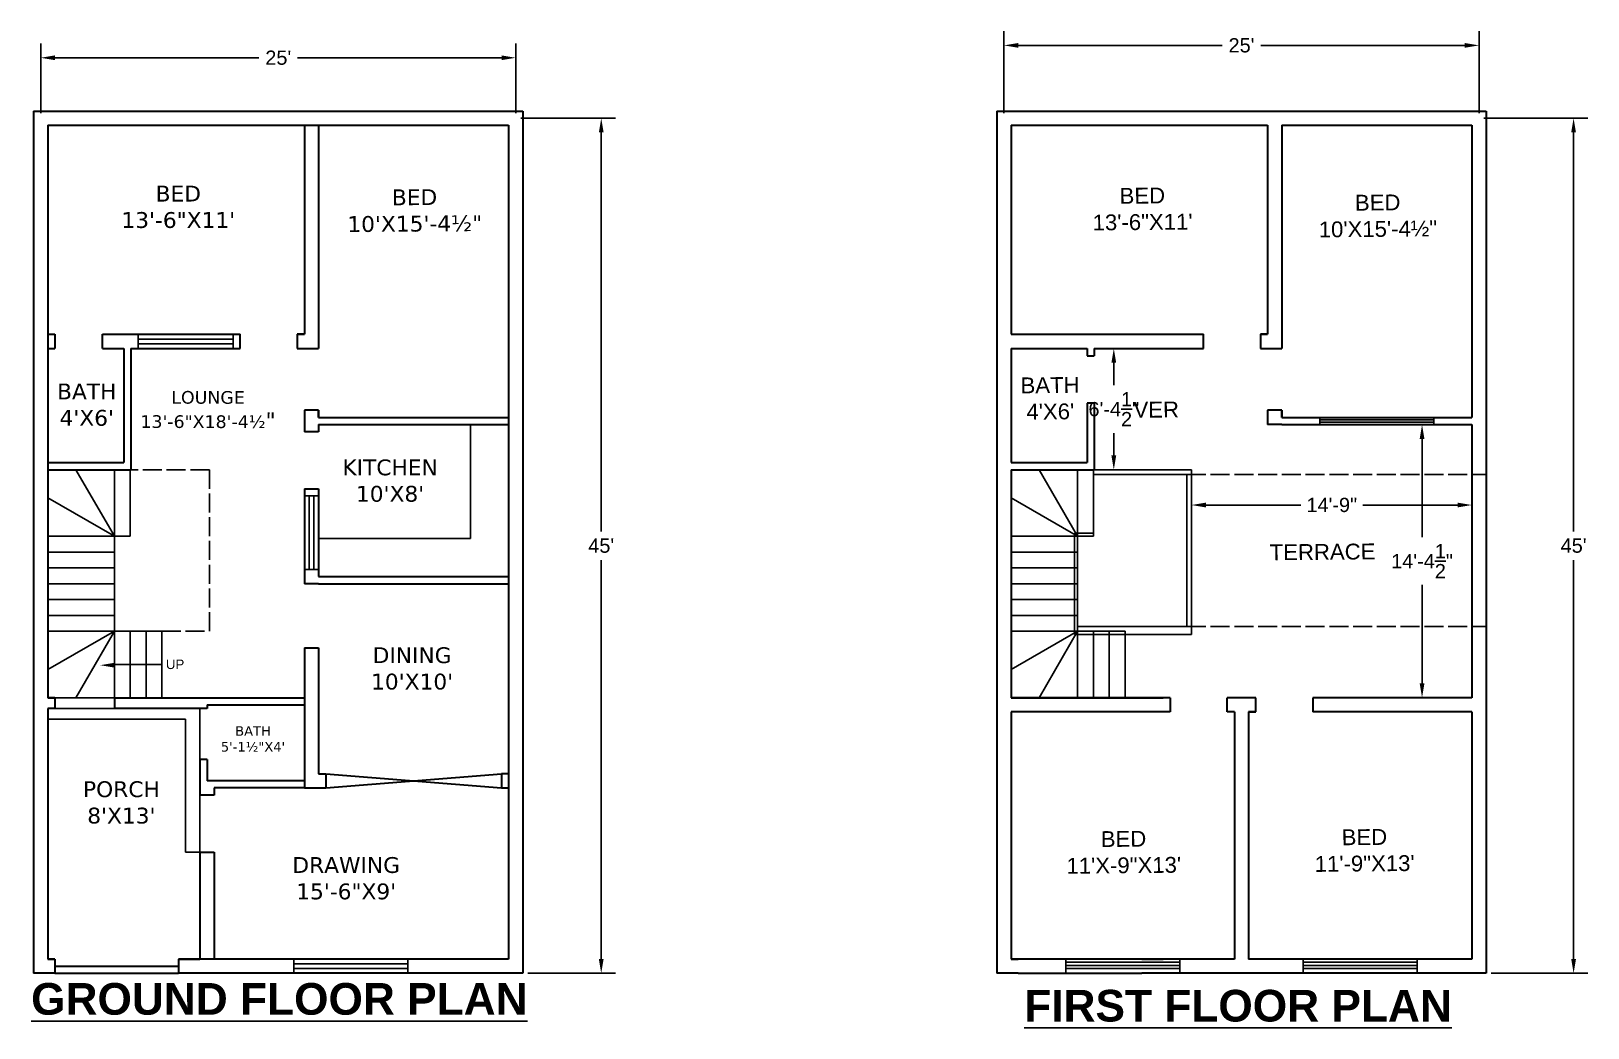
# Model space of a CAD drawing. Header units: inches. Extents: x -2 to 982, y -566 to 63.
import ezdxf

# ---------------------------------------------------------------- set-up
doc = ezdxf.new("R2010")
doc.units = ezdxf.units.IN
doc.header["$MEASUREMENT"] = 0
doc.linetypes.add('ACAD_ISO02W100', pattern=[15, 12, -3])
for name, color, linetype in [('Curtins', 6, 'Continuous'), ('Stairs', 5, 'Continuous'), ('Step', 104, 'Continuous'), ('Walls', 2, 'Continuous'), ('Windows', 3, 'Continuous')]:
    doc.layers.add(name, color=color, linetype=linetype)
doc.styles.get("Standard").update_dxf_attribs({"font": 'ARIALUNI.ttf'})
doc.dimstyles.get("Standard").update_dxf_attribs({"dimscale": 50, "dimtxt": 0.18, "dimasz": 0.18, "dimexe": 0.18, "dimexo": 0.0625, "dimgap": 0.09, "dimtad": 0, "dimtih": 1, "dimtoh": 1, "dimdec": 4, "dimzin": 0, "dimdsep": 46, "dimlunit": 4, "dimtxsty": 'Standard', "dimcen": 0.09, "dimadec": 0, "dimazin": 2, "dimtfac": 1, "dimtdec": 4, "dimtofl": 0, "dimtmove": 0, "dimatfit": 3, "dimfxl": 1, "dimtolj": 1, "dimtzin": 0, "dimarcsym": 0})

# ---------------------------------------------------------------- blocks, each defined once
blk = doc.blocks.new('*D1')
at = {"color": 0, "lineweight": -2, "transparency": 16777216}
for p, q in [((612.81, 11.48), (612.81, 63.31)), ((912.81, 11.48), (912.81, 63.31)), ((621.81, 54.31), (750.6, 54.31)), ((903.81, 54.31), (775.03, 54.31))]:
    blk.add_line(p, q, dxfattribs=at)
at = {"color": 0, "transparency": 16777216}
for points in [[(621.81, 55.81), (621.81, 52.81), (612.81, 54.31)], [(903.81, 55.81), (903.81, 52.81), (912.81, 54.31)]]:
    blk.add_solid(points, dxfattribs=at)
at = {"layer": 'Defpoints', "color": 0, "transparency": 16777216}
for p in [(912.81, 54.31), (612.81, 8.35), (912.81, 8.35)]:
    blk.add_point(p, dxfattribs=at)
at = {"color": 0, "transparency": 16777216, "insert": (762.81, 54.31), "char_height": 9, "attachment_point": 5}
blk.add_mtext("\\A1;25'", dxfattribs=at)
blk = doc.blocks.new('*D2')
at = {"color": 0, "lineweight": -2, "transparency": 16777216}
for p, q in [((915.94, 8.35), (981.53, 8.35)), ((972.53, -0.65), (972.53, -252.57)), ((972.53, -522.65), (972.53, -270.72)), ((920.44, -531.65), (981.53, -531.65))]:
    blk.add_line(p, q, dxfattribs=at)
at = {"color": 0, "transparency": 16777216}
for points in [[(971.03, -0.65), (974.03, -0.65), (972.53, 8.35)], [(971.03, -522.65), (974.03, -522.65), (972.53, -531.65)]]:
    blk.add_solid(points, dxfattribs=at)
at = {"layer": 'Defpoints', "color": 0, "transparency": 16777216}
for p in [(912.81, 8.35), (917.31, -531.65), (972.53, -531.65)]:
    blk.add_point(p, dxfattribs=at)
at = {"color": 0, "transparency": 16777216, "insert": (972.53, -261.65), "char_height": 9, "attachment_point": 5}
blk.add_mtext("\\A1;45'", dxfattribs=at)
blk = doc.blocks.new('*D3')
at = {"color": 0, "lineweight": -2, "transparency": 16777216}
for p, q in [((4.52, 11.48), (4.52, 55.49)), ((304.52, 11.48), (304.52, 55.49)), ((13.52, 46.49), (142.31, 46.49)), ((295.52, 46.49), (166.73, 46.49))]:
    blk.add_line(p, q, dxfattribs=at)
at = {"color": 0, "transparency": 16777216}
for points in [[(13.52, 47.99), (13.52, 44.99), (4.52, 46.49)], [(295.52, 47.99), (295.52, 44.99), (304.52, 46.49)]]:
    blk.add_solid(points, dxfattribs=at)
at = {"layer": 'Defpoints', "color": 0, "transparency": 16777216}
for p in [(304.52, 46.49), (4.52, 8.35), (304.52, 8.35)]:
    blk.add_point(p, dxfattribs=at)
at = {"color": 0, "transparency": 16777216, "insert": (154.52, 46.49), "char_height": 9, "attachment_point": 5}
blk.add_mtext("\\A1;25'", dxfattribs=at)
blk = doc.blocks.new('*D4')
at = {"color": 0, "lineweight": -2, "transparency": 16777216}
for p, q in [((307.64, 8.35), (367.47, 8.35)), ((358.47, -0.65), (358.47, -252.57)), ((358.47, -522.65), (358.47, -270.72)), ((312.14, -531.65), (367.47, -531.65))]:
    blk.add_line(p, q, dxfattribs=at)
at = {"color": 0, "transparency": 16777216}
for points in [[(356.97, -0.65), (359.97, -0.65), (358.47, 8.35)], [(356.97, -522.65), (359.97, -522.65), (358.47, -531.65)]]:
    blk.add_solid(points, dxfattribs=at)
at = {"layer": 'Defpoints', "color": 0, "transparency": 16777216}
for p in [(304.52, 8.35), (309.02, -531.65), (358.47, -531.65)]:
    blk.add_point(p, dxfattribs=at)
at = {"color": 0, "transparency": 16777216, "insert": (358.47, -261.65), "char_height": 9, "attachment_point": 5}
blk.add_mtext("\\A1;45'", dxfattribs=at)
blk = doc.blocks.new('*D5')
at = {"color": 0, "lineweight": -2, "transparency": 16777216}
for p, q in [((731.31, -235.8), (731.31, -244.95)), ((908.31, -235.8), (908.31, -244.95)), ((740.31, -235.95), (800.26, -235.95)), ((899.31, -235.95), (839.37, -235.95))]:
    blk.add_line(p, q, dxfattribs=at)
at = {"color": 0, "transparency": 16777216}
for points in [[(740.31, -234.45), (740.31, -237.45), (731.31, -235.95)], [(899.31, -234.45), (899.31, -237.45), (908.31, -235.95)]]:
    blk.add_solid(points, dxfattribs=at)
at = {"layer": 'Defpoints', "color": 0, "transparency": 16777216}
for p in [(731.31, -232.67), (908.31, -232.67), (908.31, -235.95)]:
    blk.add_point(p, dxfattribs=at)
at = {"color": 0, "transparency": 16777216, "insert": (819.81, -235.95), "char_height": 9, "attachment_point": 5}
blk.add_mtext('\\A1;14\'-9"', dxfattribs=at)
blk = doc.blocks.new('*D6')
at = {"color": 0, "lineweight": -2, "transparency": 16777216}
for p, q in [((886.37, -185.15), (867.83, -185.15)), ((876.83, -194.15), (876.83, -256.35)), ((876.83, -348.65), (876.83, -286.44)), ((886.37, -357.65), (867.83, -357.65))]:
    blk.add_line(p, q, dxfattribs=at)
at = {"color": 0, "transparency": 16777216}
for points in [[(875.33, -194.15), (878.33, -194.15), (876.83, -185.15)], [(875.33, -348.65), (878.33, -348.65), (876.83, -357.65)]]:
    blk.add_solid(points, dxfattribs=at)
at = {"layer": 'Defpoints', "color": 0, "transparency": 16777216}
for p in [(876.83, -185.15), (889.5, -185.15), (889.5, -357.65)]:
    blk.add_point(p, dxfattribs=at)
at = {"color": 0, "transparency": 16777216, "insert": (876.83, -271.4), "char_height": 9, "attachment_point": 5}
blk.add_mtext('\\A1;14\'-4{\\H1x;\\S1/2;}"', dxfattribs=at)
blk = doc.blocks.new('*D7')
at = {"color": 0, "lineweight": -2, "transparency": 16777216}
for p, q in [((687.75, -137.15), (673.17, -137.15)), ((682.17, -146.15), (682.17, -160.28)), ((682.17, -204.65), (682.17, -190.52)), ((687.75, -213.65), (673.17, -213.65))]:
    blk.add_line(p, q, dxfattribs=at)
at = {"color": 0, "transparency": 16777216}
for points in [[(680.67, -146.15), (683.67, -146.15), (682.17, -137.15)], [(680.67, -204.65), (683.67, -204.65), (682.17, -213.65)]]:
    blk.add_solid(points, dxfattribs=at)
at = {"layer": 'Defpoints', "color": 0, "transparency": 16777216}
for p in [(682.17, -137.15), (690.88, -137.15), (690.88, -213.65)]:
    blk.add_point(p, dxfattribs=at)
at = {"color": 0, "transparency": 16777216, "insert": (682.17, -175.4), "char_height": 9, "attachment_point": 5}
blk.add_mtext('\\A1;6\'-4{\\H1x;\\S1/2;}"', dxfattribs=at)

msp = doc.modelspace()

# ---------------------------------------------------------------- linework, layer by layer
for p, q in [((66.01918, -128.14615), (126.01918, -128.14615)), ((130.51918, -128.14615), (126.01918, -128.14615)), ((276.01918, -185.14615), (276.01918, -257.14615)), ((300.01918, -185.14615), (300.01918, -281.14615)), ((812.3144, -180.64615), (848.3144, -180.64615)), ((812.3144, -180.64615), (884.3144, -180.64615)), ((848.3144, -185.14615), (812.3144, -185.14615)), ((884.3144, -185.14615), (812.3144, -185.14615)), ((848.3144, -180.64615), (884.3144, -180.64615)), ((848.3144, -185.14615), (884.3144, -185.14615)), ((731.3144, -213.64615), (669.8144, -213.64615)), ((731.3144, -213.64615), (731.3144, -317.64615)), ((728.3144, -216.64615), (669.8144, -216.64615)), ((728.3144, -216.64615), (728.3144, -312.64615)), ((171.01918, -276.64615), (171.01918, -230.14615)), ((180.01918, -276.64615), (180.01918, -230.14615)), ((276.01918, -257.14615), (180.01918, -257.14615)), ((180.01918, -281.14615), (180.01918, -276.64615)), ((659.3144, -312.64615), (728.3144, -312.64615)), ((657.3144, -317.64615), (731.3144, -317.64615)), ((81.01918, -336.64615), (51.01918, -336.64615)), ((200.26918, -522.64615), (164.26918, -522.64615)), ((236.26918, -522.64615), (164.26918, -522.64615)), ((236.26918, -522.64615), (200.26918, -522.64615)), ((651.8144, -522.64615), (687.8144, -522.64615)), ((837.8144, -522.64615), (801.8144, -522.64615)), ((801.8144, -522.64615), (873.8144, -522.64615)), ((873.8144, -522.64615), (837.8144, -522.64615)), ((164.26918, -531.64615), (236.26918, -531.64615)), ((200.26918, -531.64615), (236.26918, -531.64615)), ((687.8144, -531.64615), (651.8144, -531.64615)), ((723.8144, -531.64615), (687.8144, -531.64615)), ((801.8144, -531.64615), (837.8144, -531.64615)), ((801.8144, -531.64615), (873.8144, -531.64615)), ((837.8144, -531.64615), (873.8144, -531.64615)), ((837.8144, -531.64615), (873.8144, -531.64615))]:
    msp.add_line(p, q)
at = {"lineweight": 30}
for p, q in [((617.3144, -128.14615), (621.8144, -128.14615)), ((665.3144, -137.14615), (665.3144, -141.64615)), ((9.01918, -357.64615), (13.51918, -357.64615)), ((109.51918, -362.14615), (109.51918, -364.39615)), ((109.51918, -362.14615), (109.51918, -364.39615)), ((617.3144, -357.64615), (621.8144, -357.64615)), ((621.8144, -357.64615), (617.3144, -357.64615)), ((617.3144, -357.64615), (689.3144, -357.64615)), ((617.3144, -357.64615), (689.3144, -357.64615)), ((689.3144, -357.64615), (621.8144, -357.64615)), ((180.01918, -405.64615), (184.51918, -405.64615)), ((9.01918, -522.64615), (13.51918, -522.64615)), ((13.51918, -522.64615), (9.01918, -522.64615)), ((621.8144, -522.64615), (617.3144, -522.64615)), ((617.3144, -522.64615), (621.8144, -522.64615)), ((617.3144, -522.64615), (621.8144, -522.64615))]:
    msp.add_line(p, q, dxfattribs=at)
at = {"linetype": 'ACAD_ISO02W100', "lineweight": 30}
msp.add_line((669.8144, -171.64615), (665.3144, -171.64615), dxfattribs=at)
at = {"linetype": 'ACAD_ISO02W100'}
for p, q in [((111.01918, -213.64615), (61.51918, -213.64615)), ((111.01918, -315.64615), (111.01918, -213.64615)), ((728.3144, -216.64615), (917.3144, -216.64615)), ((728.3144, -312.64615), (917.3144, -312.64615)), ((51.01918, -315.64615), (111.01918, -315.64615))]:
    msp.add_line(p, q, dxfattribs=at)
msp.add_solid([(51.0163, -335.58552), (51.0163, -338.58552), (42.0163, -337.08552)])
at = {"layer": 'Curtins', "lineweight": 30}
for p, q in [((184.51918, -414.64615), (295.51918, -405.64615)), ((184.51918, -405.64615), (295.51918, -414.64615))]:
    msp.add_line(p, q, dxfattribs=at)
at = {"layer": 'Stairs'}
for p, q in [((51.01918, -255.64615), (26.77047, -213.64615)), ((51.01918, -255.64615), (51.01918, -213.64615)), ((51.01918, -213.64615), (51.01918, -357.64615)), ((61.01918, -255.64615), (61.01918, -213.64615)), ((659.3144, -255.64615), (635.06568, -213.64615)), ((659.3144, -213.64615), (659.3144, -357.64615)), ((659.3144, -255.64615), (659.3144, -213.64615)), ((669.3144, -255.64615), (669.3144, -213.64615)), ((51.01918, -255.64615), (9.01918, -231.39744)), ((659.3144, -255.64615), (617.3144, -231.39744)), ((657.3144, -253.64615), (669.3144, -253.64615)), ((657.3144, -253.64615), (657.3144, -317.64615)), ((9.01918, -255.64615), (61.01918, -255.64615)), ((9.01918, -255.64615), (51.01918, -255.64615)), ((617.3144, -255.64615), (669.3144, -255.64615)), ((617.3144, -255.64615), (659.3144, -255.64615)), ((659.3144, -255.64615), (659.3144, -315.64615)), ((9.01918, -265.64615), (51.01918, -265.64615)), ((617.3144, -265.64615), (659.3144, -265.64615)), ((9.01918, -275.64615), (51.01918, -275.64615)), ((617.3144, -275.64615), (659.3144, -275.64615)), ((9.01918, -285.64615), (51.01918, -285.64615)), ((617.3144, -285.64615), (659.3144, -285.64615)), ((9.01918, -295.64615), (51.01918, -295.64615)), ((617.3144, -295.64615), (659.3144, -295.64615)), ((9.01918, -305.64615), (51.01918, -305.64615)), ((617.3144, -305.64615), (659.3144, -305.64615)), ((9.01918, -315.64615), (81.01918, -315.64615)), ((9.01918, -315.64615), (51.01918, -315.64615)), ((51.01918, -315.64615), (9.01918, -339.89487)), ((51.01918, -315.64615), (26.77047, -357.64615)), ((61.01918, -315.64615), (61.01918, -357.64615)), ((71.01918, -315.64615), (71.01918, -357.64615)), ((81.01918, -315.64615), (81.01918, -357.64615)), ((617.3144, -315.64615), (689.3144, -315.64615)), ((617.3144, -315.64615), (659.3144, -315.64615)), ((659.3144, -315.64615), (617.3144, -339.89487)), ((659.3144, -315.64615), (635.06568, -357.64615)), ((669.3144, -315.64615), (669.3144, -357.64615)), ((679.3144, -315.64615), (679.3144, -357.64615)), ((689.3144, -315.64615), (689.3144, -357.64615))]:
    msp.add_line(p, q, dxfattribs=at)
at = {"layer": 'Step'}
for p, q in [((51.01918, -357.64615), (13.51918, -357.64615)), ((96.01918, -371.14615), (9.01918, -371.14615)), ((51.01918, -364.39615), (13.51918, -364.39615)), ((96.01918, -371.14615), (96.01918, -455.14615)), ((105.01918, -364.39615), (105.01918, -455.14615)), ((105.01918, -455.14615), (96.01918, -455.14615))]:
    msp.add_line(p, q, dxfattribs=at)
at = {"layer": 'Walls', "lineweight": 30}
for p, q in [((0.01918, 12.85385), (309.01918, 12.85385)), ((0.01918, 12.85385), (0.01918, -531.64615)), ((309.01918, 12.85385), (309.01918, -531.64615)), ((608.3144, 12.85385), (608.3144, -531.64615)), ((608.3144, 12.85385), (917.3144, 12.85385)), ((917.3144, 12.85385), (917.3144, -531.64615)), ((9.01918, 3.85385), (9.01918, -357.64615)), ((9.01918, 3.85385), (300.01918, 3.85385)), ((171.01918, 3.85385), (171.01918, -128.14615)), ((171.01918, 3.85385), (171.01918, -128.14615)), ((171.01918, 3.85385), (171.01918, -128.14615)), ((180.01918, 3.85385), (180.01918, -137.14615)), ((180.01918, 3.85385), (180.01918, -137.14615)), ((180.01918, 3.85385), (180.01918, -137.14615)), ((300.01918, 3.85385), (300.01918, -522.64615)), ((617.3144, 3.85385), (617.3144, -128.14615)), ((617.3144, 3.85385), (779.3144, 3.85385)), ((779.3144, 3.85385), (779.3144, -128.14615)), ((779.3144, 3.85385), (779.3144, -128.14615)), ((779.3144, 3.85385), (779.3144, -128.14615)), ((788.3144, 3.85385), (788.3144, -137.14615)), ((788.3144, 3.85385), (788.3144, -137.14615)), ((788.3144, 3.85385), (788.3144, -137.14615)), ((788.3144, 3.85385), (908.3144, 3.85385)), ((908.3144, 3.85385), (908.3144, -180.64615)), ((9.01918, -128.14615), (13.51918, -128.14615)), ((9.01918, -128.14615), (13.51918, -128.14615)), ((9.01918, -137.14615), (13.51918, -137.14615)), ((13.51918, -128.14615), (13.51918, -137.14615)), ((43.51918, -137.14615), (43.51918, -128.14615)), ((43.51918, -128.14615), (130.51918, -128.14615)), ((43.51918, -137.14615), (57.01918, -137.14615)), ((57.01918, -137.14615), (57.01918, -209.14615)), ((61.51918, -137.14615), (61.51918, -213.64615)), ((61.51918, -137.14615), (130.51918, -137.14615)), ((130.51918, -137.14615), (130.51918, -128.14615)), ((171.01918, -128.14615), (166.51918, -128.14615)), ((166.51918, -128.14615), (166.51918, -137.14615)), ((166.51918, -128.14615), (166.51918, -137.14615)), ((166.51918, -128.14615), (171.01918, -128.14615)), ((166.51918, -137.14615), (171.01918, -137.14615)), ((171.01918, -137.14615), (180.01918, -137.14615)), ((617.3144, -128.14615), (738.8144, -128.14615)), ((617.3144, -137.14615), (665.3144, -137.14615)), ((617.3144, -137.14615), (617.3144, -209.14615)), ((651.8144, -128.14615), (738.8144, -128.14615)), ((651.8144, -137.14615), (665.3144, -137.14615)), ((669.8144, -137.14615), (669.8144, -141.64615)), ((669.8144, -137.14615), (738.8144, -137.14615)), ((738.8144, -137.14615), (738.8144, -128.14615)), ((774.8144, -128.14615), (779.3144, -128.14615)), ((779.3144, -128.14615), (774.8144, -128.14615)), ((774.8144, -128.14615), (774.8144, -137.14615)), ((774.8144, -128.14615), (774.8144, -137.14615)), ((774.8144, -137.14615), (779.3144, -137.14615)), ((779.3144, -137.14615), (788.3144, -137.14615)), ((171.01918, -176.14615), (171.01918, -189.64615)), ((180.01918, -176.14615), (171.01918, -176.14615)), ((180.01918, -180.64615), (180.01918, -176.14615)), ((180.01918, -180.64615), (180.01918, -176.14615)), ((180.01918, -176.14615), (180.01918, -180.64615)), ((665.3144, -171.64615), (665.3144, -209.14615)), ((669.8144, -171.64615), (669.8144, -213.64615)), ((779.3144, -176.14615), (779.3144, -185.14615)), ((788.3144, -176.14615), (779.3144, -176.14615)), ((788.3144, -176.14615), (788.3144, -180.64615)), ((788.3144, -180.64615), (788.3144, -176.14615)), ((788.3144, -180.64615), (788.3144, -176.14615)), ((171.01918, -180.64615), (171.01918, -189.64615)), ((180.01918, -180.64615), (300.01918, -180.64615)), ((180.01918, -185.14615), (300.01918, -185.14615)), ((180.01918, -185.14615), (180.01918, -189.64615)), ((180.01918, -185.14615), (180.01918, -189.64615)), ((180.01918, -185.14615), (180.01918, -189.64615)), ((779.3144, -180.64615), (779.3144, -185.14615)), ((788.3144, -180.64615), (908.3144, -180.64615)), ((788.3144, -185.14615), (908.3144, -185.14615)), ((908.3144, -185.14615), (908.3144, -357.64615)), ((180.01918, -189.64615), (171.01918, -189.64615)), ((9.01918, -209.14615), (57.01918, -209.14615)), ((9.01918, -213.64615), (61.51918, -213.64615)), ((617.3144, -209.14615), (665.3144, -209.14615)), ((617.3144, -213.64615), (669.8144, -213.64615)), ((617.3144, -213.64615), (617.3144, -357.64615)), ((171.01918, -225.64615), (180.01918, -225.64615)), ((171.01918, -225.64615), (171.01918, -285.64615)), ((171.01918, -225.64615), (171.01918, -285.64615)), ((180.01918, -225.64615), (180.01918, -281.14615)), ((180.01918, -225.64615), (180.01918, -281.14615)), ((180.01918, -281.14615), (300.01918, -281.14615)), ((180.01918, -285.64615), (171.01918, -285.64615)), ((180.01918, -285.64615), (300.01918, -285.64615)), ((171.01918, -326.14615), (180.01918, -326.14615)), ((171.01918, -326.14615), (171.01918, -414.64615)), ((180.01918, -326.14615), (180.01918, -405.64615)), ((13.51918, -357.64615), (9.01918, -357.64615)), ((13.51918, -357.64615), (13.51918, -364.39615)), ((51.01918, -357.64615), (171.01918, -357.64615)), ((51.01918, -357.64615), (51.01918, -364.39615)), ((109.51918, -362.14615), (171.01918, -362.14615)), ((109.51918, -362.14615), (109.51918, -364.39615)), ((717.8144, -357.64615), (617.3144, -357.64615)), ((689.3144, -357.64615), (713.3144, -357.64615)), ((717.8144, -357.64615), (717.8144, -366.64615)), ((753.8144, -366.64615), (753.8144, -357.64615)), ((771.8144, -357.64615), (753.8144, -357.64615)), ((771.8144, -366.64615), (771.8144, -357.64615)), ((908.3144, -357.64615), (807.8144, -357.64615)), ((807.8144, -357.64615), (807.8144, -366.64615)), ((13.51918, -364.39615), (9.01918, -364.39615)), ((9.01918, -364.39615), (9.01918, -371.14615)), ((9.01918, -371.14615), (9.01918, -522.64615)), ((105.01918, -364.39615), (51.01918, -364.39615)), ((109.51918, -364.39615), (105.01918, -364.39615)), ((617.3144, -366.64615), (617.3144, -522.64615)), ((713.3144, -366.64615), (617.3144, -366.64615)), ((717.8144, -366.64615), (699.8144, -366.64615)), ((758.3144, -366.64615), (753.8144, -366.64615)), ((758.3144, -366.64615), (753.8144, -366.64615)), ((758.3144, -366.64615), (758.3144, -522.64615)), ((767.3144, -366.64615), (767.3144, -522.64615)), ((767.3144, -366.64615), (771.8144, -366.64615)), ((771.8144, -366.64615), (767.3144, -366.64615)), ((908.3144, -366.64615), (807.8144, -366.64615)), ((908.3144, -366.64615), (908.3144, -522.64615)), ((105.01918, -396.64615), (105.01918, -410.14615)), ((105.01918, -396.64615), (105.01918, -419.14615)), ((109.51918, -396.64615), (105.01918, -396.64615)), ((109.51918, -396.64615), (109.51918, -410.14615)), ((171.01918, -410.14615), (109.51918, -410.14615)), ((180.01918, -405.64615), (184.51918, -405.64615)), ((184.51918, -405.64615), (184.51918, -414.64615)), ((300.01918, -405.64615), (295.51918, -405.64615)), ((295.51918, -405.64615), (295.51918, -414.64615)), ((114.01918, -419.14615), (105.01918, -419.14615)), ((114.01918, -414.64615), (114.01918, -419.14615)), ((171.01918, -414.64615), (114.01918, -414.64615)), ((114.01918, -414.64615), (114.01918, -419.14615)), ((171.01918, -414.64615), (184.51918, -414.64615)), ((295.51918, -414.64615), (300.01918, -414.64615)), ((105.01918, -455.14615), (114.01918, -455.14615)), ((105.01918, -455.14615), (105.01918, -522.64615)), ((114.01918, -455.14615), (114.01918, -522.64615)), ((9.01918, -522.64615), (13.51918, -522.64615)), ((13.51918, -522.64615), (13.51918, -531.64615)), ((13.51918, -527.14615), (91.51918, -527.14615)), ((300.01918, -522.64615), (91.51918, -522.64615)), ((96.01918, -522.64615), (91.51918, -522.64615)), ((91.51918, -522.64615), (91.51918, -531.64615)), ((91.51918, -522.64615), (105.01918, -522.64615)), ((704.3144, -522.64615), (617.3144, -522.64615)), ((699.8144, -522.64615), (713.3144, -522.64615)), ((758.3144, -522.64615), (699.8144, -522.64615)), ((908.3144, -522.64615), (767.3144, -522.64615)), ((13.51918, -531.64615), (0.01918, -531.64615)), ((13.51918, -531.64615), (91.51918, -531.64615)), ((309.01918, -531.64615), (91.51918, -531.64615)), ((621.8144, -531.64615), (608.3144, -531.64615)), ((621.8144, -531.64615), (699.8144, -531.64615)), ((917.3144, -531.64615), (699.8144, -531.64615))]:
    msp.add_line(p, q, dxfattribs=at)
at = {"layer": 'Walls'}
for p, q in [((61.51918, -137.14615), (66.01918, -137.14615)), ((66.01918, -137.14615), (126.01918, -137.14615)), ((180.01918, -225.64615), (180.01918, -230.14615)), ((300.01918, -281.14615), (180.01918, -281.14615)), ((91.51918, -522.64615), (300.01918, -522.64615)), ((723.8144, -522.64615), (758.3144, -522.64615)), ((767.3144, -522.64615), (908.3144, -522.64615)), ((767.3144, -522.64615), (908.3144, -522.64615))]:
    msp.add_line(p, q, dxfattribs=at)
at = {"layer": 'Walls', "linetype": 'ACAD_ISO02W100'}
msp.add_line((665.3144, -137.14615), (665.3144, -141.64615), dxfattribs=at)
at = {"layer": 'Walls', "linetype": 'ACAD_ISO02W100', "lineweight": 30}
for p, q in [((665.3144, -141.64615), (669.8144, -141.64615)), ((788.3144, -185.14615), (779.3144, -185.14615))]:
    msp.add_line(p, q, dxfattribs=at)
at = {"layer": 'Windows'}
for p, q in [((66.01918, -137.14615), (66.01918, -128.14615)), ((66.01918, -131.14615), (126.01918, -131.14615)), ((66.01918, -134.14615), (126.01918, -134.14615)), ((126.01918, -128.14615), (126.01918, -137.14615)), ((812.3144, -185.14615), (812.3144, -180.64615)), ((812.3144, -182.14615), (884.3144, -182.14615)), ((812.3144, -183.64615), (884.3144, -183.64615)), ((884.3144, -185.14615), (884.3144, -180.64615)), ((884.3144, -180.64615), (884.3144, -185.14615)), ((180.01918, -230.14615), (171.01918, -230.14615)), ((174.01918, -276.64615), (174.01918, -230.14615)), ((177.01918, -276.64615), (177.01918, -230.14615)), ((180.01918, -276.64615), (171.01918, -276.64615)), ((164.26918, -522.64615), (164.26918, -531.64615)), ((236.26918, -525.64615), (164.26918, -525.64615)), ((236.26918, -528.64615), (164.26918, -528.64615)), ((236.26918, -531.64615), (236.26918, -522.64615)), ((651.8144, -531.64615), (651.8144, -522.64615)), ((651.8144, -524.64615), (723.8144, -524.64615)), ((651.8144, -524.64615), (723.8144, -524.64615)), ((651.8144, -526.64615), (723.8144, -526.64615)), ((651.8144, -528.64615), (723.8144, -528.64615)), ((723.8144, -522.64615), (723.8144, -531.64615)), ((801.8144, -522.64615), (801.8144, -531.64615)), ((801.8144, -524.64615), (873.8144, -524.64615)), ((801.8144, -526.64615), (873.8144, -526.64615)), ((801.8144, -528.64615), (873.8144, -528.64615)), ((873.8144, -531.64615), (873.8144, -522.64615))]:
    msp.add_line(p, q, dxfattribs=at)

# ---------------------------------------------------------------- texts
at = {"attachment_point": 1}
for s, width, insert, char_height in [('\\pxqc;{\\fVerdana|b0|i0|c0|p34;BED\\P13\'-6"X11\'}', 111.7933799, (35.48152, -34.28784), 10), ("\\pxqc;{\\fVerdana|b0|i0|c0|p34;BATH\\P4'X6'}", 36.3459654, (15.40731, -159.2105), 10), ("\\pxqc;{\\fVerdana|b0|i0|c0|p34;KITCHEN\\P10'X8'}", 63.5880013, (193.33208, -207.17899), 10), ('\\pxqc;UP', 8.7373756, (85.0083, -333.53012), 6), ("\\pxqc;{\\fVerdana|b0|i0|c0|p34;DINING\\P10'X10'}", 111.7933799, (183.13073, -325.77845), 10), ('\\pxqc;{\\fVerdana|b0|i0|c0|p34;BATH\\P5\'-1½"X4\'}', 111.7933799, (82.67333, -375.63711), 6), ("\\pxqc;{\\fVerdana|b0|i0|c0|p34;PORCH\\P8'X13'}", 111.7933799, (-0.43834, -410.39818), 10), ('\\pxqc;{\\fVerdana|b0|i0|c0|p34;DRAWING\\P15\'-6"X9\'}', 71.4255469, (161.7003, -458.27953), 10), ('\\pxqc;{\\f@Arial Unicode MS|b1|i0|c0|p34;\\LGROUND FLOOR PLAN}', 333.2451216, (-11.41809, -537.82027), 20), ('\\pxqc;{\\f@Arial Unicode MS|b1|i0|c0|p34;\\LFIRST FLOOR PLAN}', 270.8564545, (625.18197, -542.12293), 20)]:
    msp.add_mtext_dynamic_manual_height_columns(s, width=width, gutter_width=1, heights=[0], dxfattribs=dict(at, insert=insert, char_height=char_height))
at = {"char_height": 10, "attachment_point": 1}
for s, width, insert, rotation in [('\\pxqc;{\\fVerdana|b0|i0|c0|p34;BED\\P10\'X15\'-4½"}', 111.7933799, (184.64164, -36.98809), 0.4185044), ('\\pxqc;BED\\P13\'-6"X11\'', 110.3976144, (644.93642, -36.12612), 0.55855745), ('\\pxqc;BED\\P10\'X15\'-4½"', 110.3976144, (793.55517, -40.46138), 0.55855745), ("\\pxqc;BATH\\P4'X6'", 43.8924235, (619.91581, -155.45545), 0.55855745), ('\\pxqc;{\\fVerdana|b0|i0|c0|p34;\\H0.8x;LOUNGE\\P13\'-6"X18\'-4½\\H1.25x;"}', 84.3009743, (68.03916, -163.88054), 359.87835679), ('\\pxqc;VER', 31.4924981, (693.16023, -170.87246), 0.55855745), ('\\pxqc;TERRACE', 110.3976144, (758.74011, -261.06992), 0.55855745), ('\\pxqc;BED\\P11\'X-9"X13\'', 110.3976144, (633.05608, -442.32719), 0.55855745), ('\\pxqc;BED\\P11\'-9"X13\'', 110.3976144, (785.16982, -441.19519), 0.55855745)]:
    msp.add_mtext_dynamic_manual_height_columns(s, width=width, gutter_width=1, heights=[0], dxfattribs=dict(at, insert=insert, rotation=rotation))

# ---------------------------------------------------------------- dimensions: what is measured, and where the dimension line sits
for base, p1, p2, picture, middle in [((912.8144, 54.31318), (612.8144, 8.35385), (912.8144, 8.35385), '*D1', (762.8144, 54.31318)), ((304.51918, 46.48941), (4.51918, 8.35385), (304.51918, 8.35385), '*D3', (154.51918, 46.48941)), ((908.3144, -235.94822), (731.3144, -232.67381), (908.3144, -232.67381), '*D5', (819.8144, -235.94822))]:
    dim = msp.add_linear_dim(base=base, p1=p1, p2=p2, dimstyle='Standard')
    dim.commit()
    dim.dimension.update_dxf_attribs({"geometry": picture, "text_midpoint": middle})
for base, p1, p2, picture, middle in [((358.47258, -531.64615), (304.51918, 8.35385), (309.01918, -531.64615), '*D4', (358.47258, -261.64615)), ((682.16583, -137.14615), (690.87955, -213.64615), (690.87955, -137.14615), '*D7', (682.16583, -175.39615)), ((876.82907, -185.14615), (889.49906, -357.64615), (889.49906, -185.14615), '*D6', (876.82907, -271.39615))]:
    dim = msp.add_linear_dim(base=base, p1=p1, p2=p2, angle=90, dimstyle='Standard')
    dim.commit()
    dim.dimension.update_dxf_attribs({"geometry": picture, "text_midpoint": middle})
dim = msp.add_linear_dim(base=(972.5349, -531.64615), p1=(912.8144, 8.35385), p2=(917.3144, -531.64615), angle=90, dimstyle='Standard')
dim.commit()
dim.dimension.update_dxf_attribs({"geometry": '*D2', "text_midpoint": (972.5349, -261.64615), "dimtype": 160})

doc.saveas('drawing.dxf')
